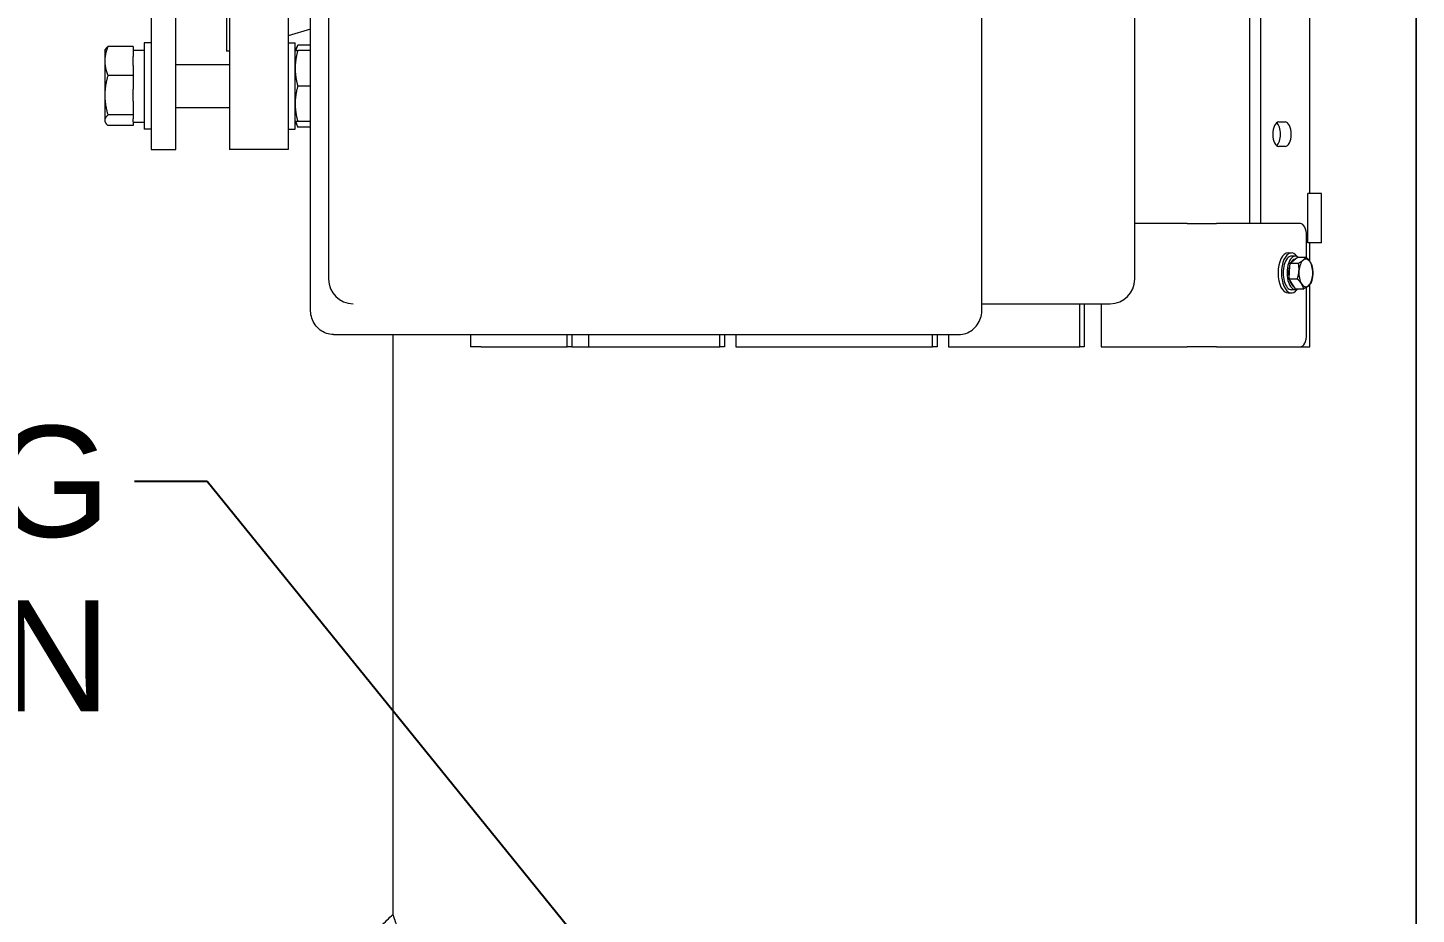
# Model space of a CAD drawing. Header units: inches. Extents: x 19 to 503, y 7 to 322.
# Drawn here: x 358.64 to 386.8, y 84.49 to 102.47 of the extents above; entities that cross this region are included whole.
import ezdxf

# ---------------------------------------------------------------- set-up
doc = ezdxf.new("R2010")
doc.units = ezdxf.units.IN
doc.header["$LTSCALE"] = 15
doc.header["$MEASUREMENT"] = 0
for name, color, linetype, lineweight in [('Dimension (ANSI)', 7, 'Continuous', 25), ('Symbol (ANSI)', 7, 'Continuous', 25), ('Visible (ANSI)', 7, 'Continuous', 50)]:
    doc.layers.add(name, color=color, linetype=linetype, lineweight=lineweight)
doc.styles.add('MEMCOR Medium', font='arial.ttf')
doc.dimstyles.new('Default (ANSI)', dxfattribs={"dimscale": 15, "dimtxt": 0.15, "dimasz": 0.098425, "dimexe": 0.125, "dimexo": 0.0625, "dimgap": 0.031496, "dimtad": 0, "dimtih": 1, "dimtoh": 1, "dimdec": 4, "dimrnd": 1e-08, "dimzin": 3, "dimdsep": 46, "dimlunit": 5, "dimtxsty": 'MEMCOR Medium', "dimcen": 0.09, "dimdle": 0.393701, "dimclrd": 256, "dimclre": 256, "dimclrt": 256, "dimadec": 0, "dimazin": 1, "dimtfac": 0.8, "dimtofl": 0, "dimtmove": 0, "dimatfit": 3, "dimfxl": 1, "dimfrac": 1, "dimtolj": 1, "dimtzin": 4, "dimlwd": -1, "dimlwe": -1, "dimarcsym": 0})
doc.dimstyles.new('Default (ANSI)$7', dxfattribs={"dimscale": 15, "dimtxt": 0.15, "dimasz": 0.098425, "dimexe": 0.125, "dimexo": 0.0625, "dimgap": 0.031496, "dimtad": 0, "dimtih": 1, "dimtoh": 1, "dimdec": 4, "dimrnd": 1e-08, "dimzin": 3, "dimdsep": 46, "dimlunit": 5, "dimtxsty": 'MEMCOR Medium', "dimcen": 0.09, "dimdle": 0.393701, "dimclrd": 256, "dimclre": 256, "dimclrt": 256, "dimadec": 0, "dimazin": 1, "dimtfac": 0.8, "dimtofl": 0, "dimtmove": 0, "dimatfit": 3, "dimfxl": 1, "dimfrac": 1, "dimtolj": 1, "dimtzin": 4, "dimlwd": -1, "dimlwe": -1, "dimarcsym": 0})

# ---------------------------------------------------------------- blocks, each defined once
blk = doc.blocks.new('*D25')
at = {"layer": 'Defpoints', "color": 0, "transparency": 16777216}
for p in [(386.221, 149.759), (323.798, 58.491), (366.633, 58.491)]:
    blk.add_point(p, dxfattribs=at)
at = {"layer": 'Dimension (ANSI)', "transparency": 16777216}
for p, q in [((385.283, 149.759), (321.923, 149.759)), ((323.798, 148.283), (323.798, 114.595)), ((323.798, 59.968), (323.798, 95.474)), ((365.695, 58.491), (321.923, 58.491))]:
    blk.add_line(p, q, dxfattribs=at)
for points in [[(323.552, 148.283), (324.045, 148.283), (323.798, 149.759)], [(323.552, 59.968), (324.045, 59.968), (323.798, 58.491)]]:
    blk.add_solid(points, dxfattribs=at)
at = {"layer": 'Dimension (ANSI)', "transparency": 16777216, "char_height": 2.25, "attachment_point": 5, "style": 'MEMCOR Medium'}
for s, insert in [('\\A1; \\fArial|b0|i0;\\H2.2500;91{\\H0.8x;\\S1#4;} in', (323.798, 107.33)), ('\\A1;[2318.2 mm]{\\P\\fArial|b0|i0;\\H2.2500;SHIPPING\\P\\fArial|b0|i0;\\H2.2500;HEIGHT\\P\\fArial|b0|i0;\\H2.2500;REF.}', (323.798, 97.769))]:
    blk.add_mtext(s, dxfattribs=dict(at, insert=insert))

msp = doc.modelspace()

# ---------------------------------------------------------------- linework, layer by layer
at = {"layer": 'Visible (ANSI)', "linetype": 'Continuous', "lineweight": 18}
for p, q in [((386.793743, 133.49437), (386.793743, 68.49437)), ((386.793748, 68.49437), (386.793748, 133.49437)), ((386.797359, 133.49437), (386.797359, 68.49437)), ((386.797364, 68.49437), (386.797364, 133.49437)), ((361.137591, 118.99437), (361.137591, 99.99437)), ((361.637591, 99.99437), (361.637591, 118.99437)), ((362.730091, 118.99437), (362.730091, 99.99437)), ((363.920091, 118.99437), (363.920091, 99.99437)), ((364.372409, 96.74437), (364.372409, 113.49437)), ((377.98779, 96.74437), (377.98779, 113.49437)), ((364.738434, 112.86937), (364.738434, 97.36937)), ((381.088271, 97.36937), (381.088271, 112.86937)), ((383.420295, 98.49437), (383.420295, 112.24437)), ((383.636801, 112.24437), (383.636801, 98.49437)), ((384.636801, 99.10437), (384.636801, 106.98437)), ((362.667591, 103.046462), (362.667591, 101.99437)), ((364.372409, 102.43842), (363.920091, 102.30437)), ((360.199841, 102.00275), (360.214568, 102.028257)), ((360.199841, 102.00275), (360.199841, 101.792621)), ((360.777966, 102.085825), (360.264038, 102.085825)), ((360.777966, 102.085825), (360.777966, 101.880782)), ((360.777966, 102.0135), (360.996966, 102.0135)), ((360.996966, 102.159), (360.996966, 100.409)), ((361.137591, 102.159), (360.996966, 102.159)), ((362.730091, 101.99437), (362.667591, 101.99437)), ((363.920091, 102.159), (364.060716, 102.159)), ((364.060716, 100.409), (364.060716, 102.159)), ((364.060716, 102.003), (364.112584, 102.11423)), ((364.372409, 102.11423), (364.112584, 102.11423)), ((364.372409, 102.003), (364.112584, 102.003)), ((360.199841, 101.792621), (360.199841, 101.098504)), ((360.777966, 101.704459), (360.777966, 101.880782)), ((360.777966, 101.704459), (360.777966, 101.499416)), ((361.637591, 101.7215), (362.730091, 101.7215)), ((360.777966, 101.499416), (360.264038, 101.499416)), ((360.777966, 101.499416), (360.777966, 101.219051)), ((360.199841, 101.098504), (360.199841, 100.589883)), ((360.777966, 100.977956), (360.777966, 101.219051)), ((364.372409, 101.284), (364.112584, 101.284)), ((360.777966, 100.977956), (360.777966, 100.697591)), ((361.637591, 100.8465), (362.730091, 100.8465)), ((360.199841, 100.589883), (360.199841, 100.56525)), ((360.199841, 100.56525), (360.214568, 100.539743)), ((360.777966, 100.697591), (360.264038, 100.697591)), ((360.777966, 100.697591), (360.777966, 100.622269)), ((360.777966, 100.557497), (360.777966, 100.622269)), ((360.777966, 100.557497), (360.777966, 100.482175)), ((360.777966, 100.5545), (360.996966, 100.5545)), ((364.060716, 100.565), (364.112584, 100.453771)), ((364.372409, 100.565), (364.112584, 100.565)), ((384.011801, 100.55687), (384.136801, 100.55687)), ((360.777966, 100.482175), (360.264038, 100.482175)), ((361.137591, 100.409), (360.996966, 100.409)), ((363.920091, 100.409), (364.060716, 100.409)), ((364.372409, 100.453771), (364.112584, 100.453771)), ((361.137591, 99.99437), (361.637591, 99.99437)), ((363.920091, 99.99437), (362.730091, 99.99437)), ((384.136801, 100.05687), (384.011801, 100.05687)), ((384.878562, 99.10437), (384.598194, 99.10437)), ((384.598194, 98.10437), (384.598194, 99.10437)), ((384.878562, 98.10437), (384.878562, 99.10437)), ((382.148749, 98.49437), (381.088271, 98.49437)), ((382.148749, 98.49437), (382.746385, 98.49437)), ((384.447313, 98.49437), (382.746385, 98.49437)), ((384.572313, 97.802551), (384.572313, 98.24437)), ((384.878562, 98.10437), (384.598194, 98.10437)), ((384.636801, 97.727941), (384.636801, 98.10437)), ((384.197313, 97.90037), (384.266595, 97.90037)), ((384.241332, 97.692899), (384.316396, 97.754398)), ((384.348001, 97.83437), (384.266595, 97.83437)), ((384.316396, 97.754398), (384.391459, 97.815897)), ((384.391459, 97.815897), (384.558517, 97.815897)), ((384.219528, 97.371372), (384.23043, 97.532136)), ((384.23043, 97.532136), (384.241332, 97.692899)), ((384.241332, 97.692899), (384.40839, 97.692899)), ((384.219528, 97.371372), (384.386586, 97.371372)), ((384.283689, 97.272108), (384.219528, 97.371372)), ((384.348001, 97.15437), (384.266595, 97.15437)), ((384.347851, 97.172843), (384.283689, 97.272108)), ((384.347851, 97.172843), (384.514909, 97.172843)), ((384.572313, 96.24437), (384.572313, 97.206055)), ((384.636801, 95.99437), (384.636801, 97.257616)), ((384.197313, 97.08837), (384.266595, 97.08837)), ((377.98779, 96.86937), (380.588271, 96.86937)), ((379.97212, 95.99437), (379.97212, 96.86937)), ((380.06587, 96.86937), (380.06587, 95.99437)), ((380.405132, 96.86937), (380.405132, 95.99437)), ((364.838915, 96.24437), (377.396283, 96.24437)), ((366.045091, 84.488329), (366.045091, 96.24437)), ((367.617448, 96.24437), (367.617448, 95.99437)), ((369.579815, 95.99437), (369.579815, 96.24437)), ((369.673565, 96.24437), (369.673565, 95.99437)), ((370.012828, 96.24437), (370.012828, 95.99437)), ((372.673691, 95.99437), (372.673691, 96.24437)), ((372.767441, 96.24437), (372.767441, 95.99437)), ((372.99845, 96.24437), (372.99845, 95.99437)), ((376.986497, 95.99437), (376.986497, 96.24437)), ((377.080247, 96.24437), (377.080247, 95.99437)), ((377.311257, 96.24437), (377.311257, 95.99437)), ((377.396283, 96.24437), (377.521283, 96.24437)), ((367.836198, 95.99437), (367.617448, 95.99437)), ((367.836198, 95.99437), (369.579815, 95.99437)), ((369.673565, 95.99437), (369.579815, 95.99437)), ((369.673565, 95.99437), (370.012828, 95.99437)), ((370.012828, 95.99437), (372.673691, 95.99437)), ((372.767441, 95.99437), (372.673691, 95.99437)), ((372.99845, 95.99437), (376.986497, 95.99437)), ((377.080247, 95.99437), (376.986497, 95.99437)), ((377.311257, 95.99437), (379.97212, 95.99437)), ((380.06587, 95.99437), (379.97212, 95.99437)), ((380.405132, 95.99437), (382.148749, 95.99437)), ((382.746385, 95.99437), (382.148749, 95.99437)), ((382.746385, 95.99437), (384.447313, 95.99437)), ((384.447313, 95.99437), (384.636801, 95.99437))]:
    msp.add_line(p, q, dxfattribs=at)
for centre, start, end in [((365.238434, 97.36937), 180, 270), ((380.588271, 97.36937), 270, 0)]:
    msp.add_arc(centre, 0.5, start, end, dxfattribs=at)
for centre, major_axis, start_param, end_param in [((384.011801, 100.30687), (0, -0.25), 3.141592654, 6.283185307), ((383.920295, 100.30687), (0, -0.25), 0.374734433, 2.766858221), ((384.136801, 100.30687), (0, 0.25), 3.141592654, 6.283185307), ((384.447313, 98.24437), (0, 0.25), 4.71238898, 6.283185307), ((384.197313, 97.49437), (0, -0.406), 3.141592654, 6.283185307), ((384.266595, 97.49437), (0, -0.406), 2.53151287, 6.893265091), ((384.266595, 97.49437), (0, 0.34), 0, 3.141592654), ((384.348001, 97.49437), (0, -0.34), 2.810438906, 6.614339055), ((384.348001, 97.49437), (0, 0.281), 0.04527889, 0.732306867), ((384.558449, 97.49437), (0, 0.281), 0.388792878, 1.435990429), ((384.558449, 97.49437), (0, 0.281), 5.624780634, 6.671978185), ((384.558449, 97.49437), (0, 0.281), 4.577583083, 5.624780634), ((384.348001, 97.49437), (0, 0.281), 0.876031565, 1.995949293), ((384.558449, 97.49437), (0, -0.281), 4.577583083, 5.624780634), ((384.558449, 97.49437), (0, -0.281), 0.388792878, 1.435990429), ((384.348001, 97.49437), (0, -0.281), 5.187012346, 6.062548922), ((384.558449, 97.49437), (0, -0.281), 5.624780634, 6.671978185), ((384.447313, 96.24437), (0, -0.25), 0, 1.570796327)]:
    msp.add_ellipse(centre, major_axis=major_axis, ratio=0.5, start_param=start_param, end_param=end_param, dxfattribs=at)
for points, weights in [([(360.264038, 102.085825), (360.199841, 101.928698), (360.199841, 101.792621)], [1.01001874936, 1.04314139574, 1]), ([(360.214568, 102.028257), (360.230282, 102.055475), (360.264038, 102.085825)], [1.02387326357, 1.02716867848, 1.01001874936]), ([(364.060716, 102.003), (364.060716, 102.003), (364.112584, 102.003)], [1, 1.0379548493, 1]), ([(364.112584, 102.003), (364.060716, 101.810345), (364.060716, 101.6435)], [1, 1.0379548493, 1]), ([(364.112584, 102.11423), (364.085236, 102.055582), (364.072544, 102.003)], [1, 1.01965956375, 1.01895290532]), ([(360.199841, 101.792621), (360.199841, 101.656544), (360.264038, 101.499416)], [1, 1.04314139574, 1.01001874936]), ([(360.264038, 101.499416), (360.199841, 101.284568), (360.199841, 101.098504)], [1.01001874936, 1.04314139574, 1]), ([(364.060716, 101.6435), (364.060716, 101.476656), (364.112584, 101.284)], [1, 1.0379548493, 1]), ([(360.199841, 101.098504), (360.199841, 100.91244), (360.264038, 100.697591)], [1, 1.04314139574, 1.01001874936]), ([(364.112584, 101.284), (364.060716, 101.091345), (364.060716, 100.9245)], [1, 1.0379548493, 1]), ([(364.060716, 100.9245), (364.060716, 100.757656), (364.112584, 100.565)], [1, 1.0379548493, 1]), ([(360.264038, 100.697591), (360.199841, 100.639871), (360.199841, 100.589883)], [1.01001874936, 1.04314139574, 1]), ([(360.199841, 100.589883), (360.199841, 100.539896), (360.264038, 100.482175)], [1, 1.04314139574, 1.01001874936]), ([(364.112584, 100.565), (364.060716, 100.565), (364.060716, 100.565)], [1, 1.0379548493, 1]), ([(364.072544, 100.565), (364.085236, 100.512418), (364.112584, 100.453771)], [1.01895290532, 1.01965956375, 1]), ([(384.40839, 97.692899), (384.470352, 97.725856), (384.505189, 97.754398)], [1, 1.0379548493, 1]), ([(384.505189, 97.754398), (384.540026, 97.78294), (384.558517, 97.815897)], [1, 1.0379548493, 1]), ([(384.558517, 97.815897), (384.614637, 97.762701), (384.644414, 97.716632)], [1, 1.0379548493, 1]), ([(384.644414, 97.716632), (384.674192, 97.670563), (384.686841, 97.617368)], [1, 1.0379548493, 1]), ([(384.386586, 97.371372), (384.414164, 97.457525), (384.419223, 97.532136)], [1, 1.0379548493, 1]), ([(384.419223, 97.532136), (384.424283, 97.606746), (384.40839, 97.692899)], [1, 1.0379548493, 1]), ([(384.697674, 97.456604), (384.692614, 97.381993), (384.665037, 97.295841)], [1, 1.0379548493, 1]), ([(384.686841, 97.617368), (384.702734, 97.531215), (384.697674, 97.456604)], [1, 1.0379548493, 1]), ([(384.472483, 97.272108), (384.442705, 97.318176), (384.386586, 97.371372)], [1, 1.0379548493, 1]), ([(384.514909, 97.172843), (384.50226, 97.226039), (384.472483, 97.272108)], [1, 1.0379548493, 1]), ([(384.611708, 97.234342), (384.576871, 97.2058), (384.514909, 97.172843)], [1, 1.0379548493, 1]), ([(384.665037, 97.295841), (384.646545, 97.262883), (384.611708, 97.234342)], [1, 1.0379548493, 1])]:
    msp.add_rational_spline(points, weights, degree=2, dxfattribs=at)
for points, knots in [([(364.838915, 96.24437), (364.790841, 96.24437), (364.742814, 96.252426), (364.651526, 96.283365), (364.608447, 96.306515), (364.529983, 96.365571), (364.49518, 96.402091), (364.437928, 96.483251), (364.415618, 96.527998), (364.384345, 96.621267), (364.375362, 96.669808), (364.372614, 96.727192), (364.372409, 96.735781), (364.372409, 96.74437)], [1.570796327, 1.570796327, 1.570796327, 1.570796327, 1.85628195, 1.85628195, 2.148446526, 2.148446526, 2.458040774, 2.458040774, 2.77220004, 2.77220004, 3.086359305, 3.086359305, 3.141592654, 3.141592654, 3.141592654, 3.141592654]), ([(377.521283, 96.24437), (377.569357, 96.24437), (377.617384, 96.252426), (377.708672, 96.283365), (377.751751, 96.306515), (377.830215, 96.365571), (377.865018, 96.402091), (377.92227, 96.483251), (377.94458, 96.527998), (377.975853, 96.621267), (377.984837, 96.669808), (377.987584, 96.727192), (377.98779, 96.735781), (377.98779, 96.74437)], [4.71238898, 4.71238898, 4.71238898, 4.71238898, 4.997874603, 4.997874603, 5.29003918, 5.29003918, 5.599633428, 5.599633428, 5.913792693, 5.913792693, 6.227951959, 6.227951959, 6.283185307, 6.283185307, 6.283185307, 6.283185307]), ([(366.045091, 70.500411), (366.045091, 70.500411), (366.059623, 70.543134), (366.118846, 70.721843), (366.1635, 70.857781), (366.275849, 71.215761), (366.343549, 71.438087), (366.48936, 71.950402), (366.567338, 72.240428), (366.718771, 72.85751), (366.797669, 73.206233), (366.9468, 73.966515), (367.016881, 74.378075), (367.134078, 75.23848), (367.181159, 75.688078), (367.243789, 76.59453), (367.259274, 77.051399), (367.259274, 77.937341), (367.243789, 78.39421), (367.181159, 79.300662), (367.134078, 79.75026), (367.016881, 80.610665), (366.9468, 81.022224), (366.797669, 81.782507), (366.718771, 82.13123), (366.567338, 82.748312), (366.48936, 83.038338), (366.343549, 83.550653), (366.275849, 83.772979), (366.1635, 84.130959), (366.118846, 84.266896), (366.059623, 84.445606), (366.045091, 84.488329), (366.045091, 84.488329)], [26.996968802, 26.996968802, 26.996968802, 26.996968802, 30.370769556, 30.370769556, 33.74457031, 33.74457031, 37.118371064, 37.118371064, 40.492171818, 40.492171818, 43.867613264, 43.867613264, 47.243054711, 47.243054711, 50.618496157, 50.618496157, 53.993937604, 53.993937604, 57.36937905, 57.36937905, 60.744820497, 60.744820497, 64.120261943, 64.120261943, 67.495703389, 67.495703389, 70.869504144, 70.869504144, 74.243304898, 74.243304898, 77.617105652, 77.617105652, 80.990906405, 80.990906405, 80.990906406, 80.990906406])]:
    msp.add_open_spline(points, degree=3, knots=knots, dxfattribs=at)
msp.add_open_spline([(365.800874, 84.24437), (365.882272, 84.325697), (365.963693, 84.407002), (366.045091, 84.488329)], degree=3, dxfattribs=at)

# ---------------------------------------------------------------- texts
at = {"layer": 'Symbol (ANSI)', "insert": (360.326752, 94.392699), "char_height": 2.25000007, "width": 21.13491015, "attachment_point": 3, "line_spacing_factor": 0.944221, "style": 'MEMCOR Medium'}
msp.add_mtext('\\fArial|b0|i0;GROUNDING\\P\\fArial|b0|i0;CONNECTION', dxfattribs=at)

# ---------------------------------------------------------------- dimensions: what is measured, and where the dimension line sits
at = {"layer": 'Dimension (ANSI)'}
dim = msp.add_linear_dim(base=(323.79848, 58.49137), p1=(386.220553, 149.75937), p2=(366.632903, 58.49137), angle=90, text=' \\fArial|b0|i0;\\H2.2500;<> in\\X[2318.2 mm]{\\P\\fArial|b0|i0;\\H2.2500;SHIPPING\\P\\fArial|b0|i0;\\H2.2500;HEIGHT\\P\\fArial|b0|i0;\\H2.2500;REF.}', dimstyle='Default (ANSI)', override={"dimgap": 0.031496, "dimdec": 4, "dimpost": '', "dimtol": 0, "dimlim": 0, "dimtp": 0, "dimtm": 0, "dimtdec": 2, "dimatfit": 1}, dxfattribs=at)
dim.commit()
dim.dimension.update_dxf_attribs({"geometry": '*D25', "text_midpoint": (323.79848, 105.034321), "dimtype": 160})

# ---------------------------------------------------------------- leaders
at = {"layer": 'Symbol (ANSI)', "annotation_type": 0, "has_hookline": 1, "hookline_direction": 1, "text_width": 20.715042}
msp.add_leader([(373.19157, 79.79637), (362.275571, 93.267699), (360.799193, 93.267699)], dimstyle='Default (ANSI)$7', override={"dimtad": 0}, dxfattribs=at)

doc.saveas('drawing.dxf')
